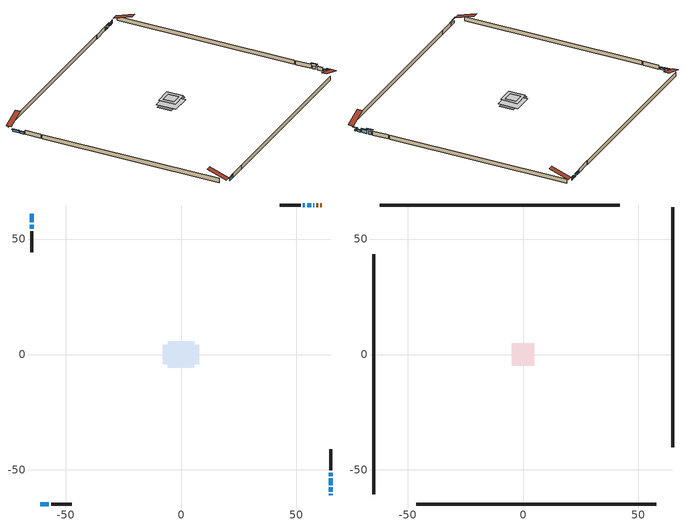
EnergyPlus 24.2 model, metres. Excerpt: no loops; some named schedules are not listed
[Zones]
conditioned space
 floor adiabatic (AdiabaticFloorConstruction): -5.73,-5.73 -5.73,5.73 5.73,5.73 5.73,-5.73 z0
 floor foundation (Slab1 construction): -7.86,-4.18 -7.86,4.18 7.86,4.18 7.86,-4.18 z0
 wall outside (AdiabaticWallConstruction 1): 60.87,64.74 60.26,64.74 / 59.33,64.74 58.67,64.74 z0:2.03
 wall outside (AdiabaticWallConstruction): 64.74,-60.87 64.74,-60.31 z0:0.92; -64.74,60.87 -64.74,57.21 / 57.74,64.74 57.32,64.74 / 56.4,64.74 54.57,64.74 / 53.64,64.74 52.79,64.74 / -60.87,-64.74 -57.21,-64.74 z0:1.22; -64.74,56.28 -64.74,54.35 z0:1.07; 64.74,-59.38 64.74,-57.55 z0:1.09; 64.74,-56.62 64.74,-53.57 z0:2.03; 64.74,-52.65 64.74,-51.12 z0:1.98
 wall outside (Wall1 construction): 51.86,64.74 42.79,64.74 / -56.28,-64.74 -47.2,-64.74 / -64.74,53.42 -64.74,44.34 / 64.74,-50.19 64.74,-41.11 z0:2.44
 window (WindowConstruction 8): 64.74,-60.87 64.74,-60.31 z0:0.91
 window (WindowConstruction 6): -64.74,60.87 -64.74,57.21 z0:1.22
 window (WindowConstruction 7): -64.74,56.28 -64.74,54.35 z0:1.07
 window (WindowConstruction 9): 57.74,64.74 57.32,64.74 z0:1.22
 window (WindowConstruction): 64.74,-59.38 64.74,-57.55 z0:1.09
 window (WindowConstruction 1): 64.74,-56.62 64.74,-53.57 z0:2.03
 window (WindowConstruction 2): 64.74,-52.65 64.74,-51.12 z0:1.98
 window (WindowConstruction 3): 56.4,64.74 54.57,64.74 z0:1.22
 window (WindowConstruction 4): 53.64,64.74 52.79,64.74 z0:1.22
 window (WindowConstruction 5): -60.87,-64.74 -57.21,-64.74 z0:1.22
 door (Door): 60.87,64.74 60.26,64.74 z0:2.03
 door (Door 1): 59.33,64.74 58.67,64.74 z0:2.03
 ceiling adiabatic (AdiabaticFloorConstruction): 5.73,-5.73 5.73,5.73 -5.73,5.73 -5.73,-5.73 z0
attic - vented
 floor to conditioned space (Floor1 construction Reversed): -2.97,-2.97 -2.97,2.97 2.97,2.97 2.97,-2.97 z2.44
 floor to conditioned space (Floor2 construction Reversed): -4.9,-4.9 -4.9,4.9 4.9,4.9 4.9,-4.9 z2.44
 wall outside (Wall2 construction): 41.86,64.74 -62.14,64.74 / -46.27,-64.74 57.72,-64.74 / -64.74,43.41 -64.74,-60.58 / 64.74,-40.19 64.74,63.81 z0:2.44
 roof outside (Roof1 construction): 61.8,64.74,2.44 61.8,53.57,6.16 64.74,53.57,6.16 64.74,64.74,2.44; -61.8,-64.74,2.44 -61.8,-53.57,6.16 -64.74,-53.57,6.16 -64.74,-64.74,2.44; -64.74,61.8,2.44 -53.57,61.8,6.16 -53.57,64.74,6.16 -64.74,64.74,2.44; 64.74,-61.8,2.44 53.57,-61.8,6.16 53.57,-64.74,6.16 64.74,-64.74,2.44
shading: 64.74,-59.09 64.74,-62.09 65.04,-62.09 65.04,-59.09 z2.13; -64.74,56.91 -64.74,61.17 -65.35,61.17 -65.35,56.91 z1.52; -64.74,54.05 -64.74,56.58 -65.35,56.58 -65.35,54.05 z1.37; 64.74,-57.25 64.74,-59.68 65.35,-59.68 65.35,-57.25 z1.39; 64.74,-53.28 64.74,-56.92 65.04,-56.92 65.04,-53.28 z2.33; 64.74,-49.9 64.74,-53.86 65.04,-53.86 65.04,-49.9 z3.2; 53.65,64.74 57.31,64.74 57.31,65.04 53.65,65.04 z2.13; -55.99,-64.74 -62.09,-64.74 -62.09,-65.04 -55.99,-65.04 z2.44
[Building]
Building 1: Terrain=Suburbs
[Site:Location]
Halifax Intl AP_NS: Latitude {deg}=44.88; Longitude {deg}=-63.51; Time Zone {hr}=-4; Elevation {m}=145; Keep Site Location Information=Yes
[Site:GroundTemperature:Shallow]
3.15511, 1.33576, 1.19006, 2.05344, 5.51939, 8.9692, 11.96, 13.8546, 14.0156, 12.4746, 9.56009, 6.2161
[Site:WaterMainsTemperature]
Calculation Method=Schedule; Temperature Schedule=mains temperature schedule
[Material] Roughness=Rough; Thermal Absorptance=0.9
Name | Thickness {m} | Conductivity {W/m-K} | Density {kg/m3} | Specific Heat {J/kg-K} | Solar Absorptance | Visible Absorptance
asphalt or fiberglass shingles | 0.00635 | 0.162714 | 1121.4 | 1465.45 | 0.4 | 0.4
ceiling loosefill ins | 0.0846667 | 0.0480833 | 16.02 | 1046.75 | 0.7 | 0.7
ceiling loosefill ins 1 | 0.169333 | 0.0480833 | 16.02 | 1046.75 | 0.7 | 0.7
ceiling stud and cavity | 0.1397 | 1.20202 | 65.682 | 1177.47 | 0.7 | 0.7
ceiling stud and cavity 1 | 0.1397 | 0.257586 | 65.682 | 1177.47 | 0.7 | 0.7
concrete 4.0 in. | 0.1016 | 1.803125 | 2242.8 | 837.4 | 0.7 | 0.7
door material | 0.04445 | 0.188738 | 512.64 | 1214.23 | 0.7 | 0.7
door material 1 | 0.04445 | 0.053851 | 512.64 | 1214.23 | 0.7 | 0.7
floor covering | 0.0127 | 0.0433444 | 54.468 | 1339.84 | 0.6 | 0.6
floor rigid ins; wall rigid ins | 0.512978 | 0.029427 | 32.04 | 1214.23 | 0.7 | 0.7
floor stud and cavity | 0.1397 | 1.75129 | 37.0049 | 1207.88 | 0.7 | 0.7
furniture material conditioned space 1 | 0.1524 | 0.115458 | 640.8 | 1214.23 | 0.6 | 0.6
gypsum board | 0.0127 | 0.160291 | 801 | 837.4 | 0.6 | 0.6
interior vertical ins | 0.025908 | 0.029427 | 32.04 | 1214.23 | 0.7 | 0.7
osb sheathing 0.5 in. | 0.0127 | 0.115458 | 512.64 | 1214.23 | 0.7 | 0.7
osb sheathing 0.75 in. | 0.01905 | 0.115458 | 512.64 | 1214.23 | 0.7 | 0.7
slab rigid ins | 0.00259235 | 0.029427 | 32.04 | 1214.23 | 0.7 | 0.7
wall stud and cavity | 0.1397 | 0.0820459 | 139.0536 | 1170.24 | 0.7 | 0.7
wall stud and cavity 1 | 0.0889 | 6.1454 | 50.32683 | 1063.81 | 0.6 | 0.6
wall stud and cavity 2 | 0.0889 | 0.380278 | 52.3479 | 1209.89 | 0.7 | 0.7
wall stud and cavity 3 | 0.0889 | 0.391764 | 83.0341 | 1211.67 | 0.7 | 0.7
wood siding | 0.0254 | 0.102417 | 544.68 | 1172.36 | 0.4 | 0.4
wood siding 1 | 0.00254 | 0.102417 | 544.68 | 1172.36 | 0.4 | 0.4
wood siding 2; wood siding 3 | 0.0254 | 0.102417 | 544.68 | 1172.36 | 0.7 | 0.7
[WindowMaterial:SimpleGlazingSystem]
Name | U-Factor {W/m2-K} | Solar Heat Gain Coefficient
WindowMaterial | 2.95653 | 0.59
WindowMaterial 1 | 2.86909 | 0.71
WindowMaterial 2 | 2.82935 | 0.58
WindowMaterial 3 | 2.95142 | 0.6
WindowMaterial 4 | 3.00764 | 0.53
WindowMaterial 5 | 2.986628 | 0.6
WindowMaterial 6 | 3.04227 | 0.45
[Construction]
AdiabaticFloorConstruction: floor stud and cavity, floor rigid ins, osb sheathing 0.75 in., floor covering
AdiabaticWallConstruction: wood siding 2, wall rigid ins, wall stud and cavity 2, gypsum board
AdiabaticWallConstruction 1: wood siding 3, wall rigid ins, wall stud and cavity 2, gypsum board
Door: door material
Door 1: door material 1
Floor1 construction Reversed: gypsum board, ceiling stud and cavity, ceiling loosefill ins
Floor2 construction Reversed: gypsum board, ceiling stud and cavity 1, ceiling loosefill ins 1
furniture construction conditioned space 1: furniture material conditioned space 1
PartitionWallConstruction: gypsum board, wall stud and cavity 3, gypsum board
Roof1 construction: asphalt or fiberglass shingles
Slab1 construction: slab rigid ins, concrete 4.0 in.
Wall1 construction: wood siding, osb sheathing 0.5 in., wall stud and cavity, gypsum board
Wall2 construction: wood siding 1, wall stud and cavity 1
WindowConstruction: WindowMaterial
WindowConstruction 1: WindowMaterial 1
WindowConstruction 2: WindowMaterial 2
WindowConstruction 3; WindowConstruction 5; WindowConstruction 6: WindowMaterial 3
WindowConstruction 4; WindowConstruction 7: WindowMaterial 4
WindowConstruction 8: WindowMaterial 5
WindowConstruction 9: WindowMaterial 6
[Zone] Multiplier=1; Part of Total Floor Area=Yes
Name | Volume {m3}
attic - vented | 79.3494
conditioned space | 320.3
[Space]
Name | Zone | Volume {m3}
attic - vented 1 | attic - vented | 79.3494
conditioned space 1 | conditioned space | 320.3
[ZoneInfiltration:EffectiveLeakageArea]
infil attic - vented 1: Zone or Space=attic - vented 1; Schedule=Always On Discrete; Effective Air Leakage Area {cm2}=4705.43; Stack Coefficient=0.00042832; Wind Coefficient=1.39831e-05
[ZoneMixing]
whole house fan mix: Zone or Space=attic - vented; Schedule=Always On Continuous; Design Flow Rate Calculation Method=Flow/Zone; Design Flow Rate {m3/s}=0; Source Zone or Space=conditioned space
[SurfaceProperty:ExposedFoundationPerimeter]
Slab1: Exposed Perimeter Calculation Method=TotalExposedPerimeter; Total Exposed Perimeter {m}=48.158
[InternalMass] Zone or ZoneList=conditioned space; Space or SpaceList=conditioned space 1
Name | Construction | Surface Area {m2}
furniture mass conditioned space 1 | furniture construction conditioned space 1 | 105.104
partition wall mass | PartitionWallConstruction | 262.76
[Lights]
interior lighting: Zone or ZoneList or Space or SpaceList=conditioned space 1; Schedule=interior lighting schedule; Design Level Calculation Method=LightingLevel; Lighting Level {W}=343.2; Return Air Fraction=0; Fraction Radiant=0.6; Fraction Visible=0.2; Fraction Replaceable=1
[People]
occupants: Zone or ZoneList or Space or SpaceList=conditioned space 1; Number of People Schedule=occupants schedule; Number of People Calculation Method=People; Number of People=3; Fraction Radiant=0.314171; Sensible Heat Fraction=0.56303; Activity Level Schedule=occupants activity schedule; Carbon Dioxide Generation Rate {m3/s-W}=0; Enable ASHRAE 55 Comfort Warnings=No; Mean Radiant Temperature Calculation Type=EnclosureAveraged
[ElectricEquipment] Zone or ZoneList or Space or SpaceList=conditioned space 1; Design Level Calculation Method=EquipmentLevel
Name | Schedule | Design Level {W} | Fraction Latent | Fraction Radiant | Fraction Lost
clothes dryer | clothes dryer schedule | 140.772 | 0.015 | 0.081 | 0.85
clothes washer | clothes washer schedule | 32.1985 | 0.03 | 0.162 | 0.7
cooking range | cooking range schedule | 215.147 | 0.08 | 0.432 | 0.2
dishwasher | dishwasher schedule | 66.8632 | 0.3 | 0.18 | 0.4
fridge | fridge schedule | 72.9452 | 0 | 0.6 | 0
mech vent bath fan 0 | mech vent bath fan 0 schedule | 50.2 | 0 | 0 | 1
mech vent house fan | mech vent house fan schedule | 0 | 0 | 0 | 1
mech vent house fan cfis | mech vent house fan cfis schedule | 0 | 0 | 0 | 0
misc plug loads | misc plug loads schedule | 494.7 | 0.045 | 0.513 | 0.1
whole house fan | Always On Discrete | 0 | 0 | 0 | 1
[OtherEquipment] Zone or ZoneList or Space or SpaceList=conditioned space 1; Design Level Calculation Method=EquipmentLevel
Name | Fuel Type | Schedule | Design Level {W} | Fraction Latent | Fraction Radiant | Fraction Lost
clothes dryer 1 | Electricity | clothes dryer schedule | 0 | 0.015 | 0.081 | 0.85
cooking range 1 | Electricity | cooking range schedule | 0 | 0.08 | 0.432 | 0.2
general water use latent | None | general water use schedule | 62.594 | 1 | 0 | 0
general water use sensible | None | general water use schedule | -61.6891 | 0 | 0.6 | 0
mech vent house fan latent load | None | Always On Discrete | 0 | 1 | 0 | 0
mech vent house fan sensible load | None | Always On Discrete | 0 | 0 | 0 | 0
water heater energy adjustment1 | Electricity | Always On Discrete | 0.01 | 0 | 0 | 1
[ZoneInfiltration:DesignFlowRate] Zone or ZoneList or Space or SpaceList=conditioned space 1; Schedule=Always On Discrete; Design Flow Rate Calculation Method=Flow/Zone; Design Flow Rate {m3/s}=0
infil flow; natural vent flow; whole house fan flow
[ZoneControl:Thermostat]
conditioned space Thermostat: Zone or ZoneList=conditioned space; Control Type Schedule=conditioned space Thermostat Schedule; Control 1=conditioned space temperature setpoint; Temperature Difference Between Cutout And Setpoint {deltaC}=0
[ZoneHVAC:Baseboard:Convective:Electric]
electric baseboard: Availability Schedule=Always On Discrete; Heating Design Capacity {W}=11944.1; Efficiency=1
[AirLoopHVAC:UnitarySystem]
unit heater unitary system: Control Type=Load; Controlling Zone or Thermostat Location=conditioned space; Dehumidification Control Type=None; Availability Schedule=Always On Discrete; Supply Fan=unit heater supply fan; Fan Placement=BlowThrough; Supply Air Fan Operating Mode Schedule=unit heater auto fan schedule; Heating Coil=unit heater htg coil; DX Heating Coil Sizing Ratio=1; Use DOAS DX Cooling Coil=No; Minimum Supply Air Temperature {C}=2; Latent Load Control=SensibleOnlyLoadControl; Cooling Supply Air Flow Rate Method=None; Heating Supply Air Flow Rate Method=SupplyAirFlowRate; Heating Supply Air Flow Rate {m3/s}=0.00141584; No Load Supply Air Flow Rate Method=SupplyAirFlowRate; No Load Supply Air Flow Rate {m3/s}=0; No Load Supply Air Flow Rate Control Set To Low Speed=Yes; Maximum Supply Air Temperature {C}=48.8889; Maximum Outdoor Dry-Bulb Temperature for Supplemental Heater Operation {C}=21; Ancillary On-Cycle Electric Power {W}=0; Ancillary Off-Cycle Electric Power {W}=0
[Fan:SystemModel]
unit heater supply fan: Availability Schedule=Always On Discrete; Design Maximum Air Flow Rate {m3/s}=0.00141584; Speed Control Method=Discrete; Electric Power Minimum Flow Rate Fraction=0.2; Design Pressure Rise {Pa}=500; Motor Efficiency=1; Motor In Air Stream Fraction=1; Design Electric Power Consumption {W}=Autosize; Design Power Sizing Method=PowerPerFlow; Electric Power Per Unit Flow Rate {W/(m3/s)}=28251.7; Electric Power Per Unit Flow Rate Per Unit Pressure {W/((m3/s)-Pa)}=1.66667; Fan Total Efficiency=0.7; Motor Loss Radiative Fraction=0; Number of Speeds=1; Speed Flow Fraction 1=1; Speed Electric Power Fraction 1=1
[Coil:Heating:Fuel]
unit heater htg coil: Availability Schedule=Always On Discrete; Fuel Type=OtherFuel1; Burner Efficiency=0.3; Nominal Capacity {W}=0.293071; On Cycle Parasitic Electric Load {W}=0; Off Cycle Parasitic Fuel Load {W}=0
[Zone equipment]
conditioned space: electric baseboard, unit heater unitary system
[Foundation:Kiva]
Foundation Kiva 1: Initial Indoor Air Temperature {C}=18; Interior Vertical Insulation Material=interior vertical ins; Interior Vertical Insulation Depth {m}=0.1016; Wall Height Above Grade {m}=0.1016; Wall Depth Below Slab {m}=0.2032
[Foundation:Kiva:Settings]
Soil Conductivity {W/m-K}=0.849921; Soil Density {kg/m3}=1842.3; Soil Specific Heat {J/kg-K}=418.7; Ground Solar Absorptivity=0.9; Ground Thermal Absorptivity=0.9; Ground Surface Roughness {m}=0.03; Far-Field Width {m}=40; Deep-Ground Boundary Condition=ZeroFlux; Deep-Ground Depth {m}=40; Minimum Cell Dimension {m}=0.2; Maximum Cell Growth Coefficient=3; Simulation Timestep=Timestep
[Exterior:Lights]
exterior lighting: Schedule=exterior lighting schedule; Design Level {W}=75.6
[EnergyManagementSystem:GlobalVariable]
infil_program_Qfan
infil_program_Qinf
natural_vent_program_Qnv
natural_vent_program_Qwhf
[EnergyManagementSystem:Sensor]
Name | Output:Variable or Output:Meter Index Key | Output:Variable or Output:Meter
airflow_gain | infil flow | Infiltration Sensible Heat Gain Energy
airflow_gain_1 | natural vent flow | Infiltration Sensible Heat Gain Energy
airflow_gain_2 | whole house fan flow | Infiltration Sensible Heat Gain Energy
airflow_loss | infil flow | Infiltration Sensible Heat Loss Energy
airflow_loss_1 | natural vent flow | Infiltration Sensible Heat Loss Energy
airflow_loss_2 | whole house fan flow | Infiltration Sensible Heat Loss Energy
clg_load_cond |  | Cooling:EnergyTransfer:Zone:CONDITIONED SPACE
clg_sp_s; clg_sp_s_1 | cooling setpoint | Schedule Value
clothes_dryer_exhaust_0_sch_s | clothes dryer exhaust 0 schedule | Schedule Value
conditioned_space_clg_unmet_s | conditioned space | Zone Cooling Setpoint Not Met Time
conditioned_space_htg_unmet_s | conditioned space | Zone Heating Setpoint Not Met Time
cool_season | cooling season schedule | Schedule Value
fridge_tin_s | conditioned space | Zone Mean Air Temperature
htg_load_cond |  | Heating:EnergyTransfer:Zone:CONDITIONED SPACE
htg_sp_s; htg_sp_s_1 | heating setpoint | Schedule Value
ig_ee_conv | clothes dryer | Electric Equipment Convective Heating Energy
ig_ee_conv_2 | cooking range | Electric Equipment Convective Heating Energy
ig_ee_conv_4 | fridge | Electric Equipment Convective Heating Energy
ig_ee_conv_5 | misc plug loads | Electric Equipment Convective Heating Energy
ig_ee_conv_6 | whole house fan | Electric Equipment Convective Heating Energy
ig_ee_rad | clothes dryer | Electric Equipment Radiant Heating Energy
ig_ee_rad_2 | cooking range | Electric Equipment Radiant Heating Energy
ig_ee_rad_4 | fridge | Electric Equipment Radiant Heating Energy
ig_ee_rad_5 | misc plug loads | Electric Equipment Radiant Heating Energy
ig_ee_rad_6 | whole house fan | Electric Equipment Radiant Heating Energy
ig_lgt_conv | interior lighting | Lights Convective Heating Energy
ig_lgt_rad | interior lighting | Lights Radiant Heating Energy
ig_lgt_vis | interior lighting | Lights Visible Radiation Heating Energy
ig_oe_conv | clothes dryer 1 | Other Equipment Convective Heating Energy
ig_oe_conv_1 | cooking range 1 | Other Equipment Convective Heating Energy
ig_oe_conv_2 | general water use latent | Other Equipment Convective Heating Energy
ig_oe_conv_3 | general water use sensible | Other Equipment Convective Heating Energy
ig_oe_conv_4 | water heater energy adjustment1 | Other Equipment Convective Heating Energy
ig_oe_rad | clothes dryer 1 | Other Equipment Radiant Heating Energy
ig_oe_rad_1 | cooking range 1 | Other Equipment Radiant Heating Energy
ig_oe_rad_2 | general water use latent | Other Equipment Radiant Heating Energy
ig_oe_rad_3 | general water use sensible | Other Equipment Radiant Heating Energy
ig_oe_rad_4 | water heater energy adjustment1 | Other Equipment Radiant Heating Energy
ig_ppl_conv | occupants | People Convective Heating Energy
ig_ppl_rad | occupants | People Radiant Heating Energy
im_conv | furniture mass conditioned space 1 | Surface Inside Face Convection Heat Gain Energy
im_conv_1 | partition wall mass | Surface Inside Face Convection Heat Gain Energy
im_ig | furniture mass conditioned space 1 | Surface Inside Face Internal Gains Radiation Heat Gain Energy
im_ig_1 | partition wall mass | Surface Inside Face Internal Gains Radiation Heat Gain Energy
im_lgt | furniture mass conditioned space 1 | Surface Inside Face Lights Radiation Heat Gain Energy
im_lgt_1 | partition wall mass | Surface Inside Face Lights Radiation Heat Gain Energy
im_sol | furniture mass conditioned space 1 | Surface Inside Face Solar Radiation Heat Gain Energy
im_sol_1 | partition wall mass | Surface Inside Face Solar Radiation Heat Gain Energy
im_surf | furniture mass conditioned space 1 | Surface Inside Face Net Surface Thermal Radiation Heat Gain Energy
im_surf_1 | partition wall mass | Surface Inside Face Net Surface Thermal Radiation Heat Gain Energy
mech_vent_bath_fan_0_sch_s | mech vent bath fan 0 schedule | Schedule Value
mv_conv | mech vent bath fan 0 | Electric Equipment Convective Heating Energy
mv_conv_1 | mech vent house fan | Electric Equipment Convective Heating Energy
mv_conv_2 | mech vent house fan cfis | Electric Equipment Convective Heating Energy
mv_conv_3 | mech vent house fan latent load | Other Equipment Convective Heating Energy
mv_conv_4 | mech vent house fan sensible load | Other Equipment Convective Heating Energy
mv_rad | mech vent bath fan 0 | Electric Equipment Radiant Heating Energy
mv_rad_1 | mech vent house fan | Electric Equipment Radiant Heating Energy
mv_rad_2 | mech vent house fan cfis | Electric Equipment Radiant Heating Energy
mv_rad_3 | mech vent house fan latent load | Other Equipment Radiant Heating Energy
mv_rad_4 | mech vent house fan sensible load | Other Equipment Radiant Heating Energy
natural_vent_s | natural vent schedule | Schedule Value
out_pb_s |  | Site Outdoor Air Barometric Pressure
out_wt_s |  | Site Outdoor Air Humidity Ratio
site_vw_s |  | Site Wind Speed
ss_back_out | Window1 | Surface Window Shortwave from Zone Back Out Window Heat Transfer Rate
ss_back_out_1 | Window10 | Surface Window Shortwave from Zone Back Out Window Heat Transfer Rate
ss_back_out_2 | Window12 | Surface Window Shortwave from Zone Back Out Window Heat Transfer Rate
ss_back_out_3 | Window2 | Surface Window Shortwave from Zone Back Out Window Heat Transfer Rate
ss_back_out_4 | Window3 | Surface Window Shortwave from Zone Back Out Window Heat Transfer Rate
ss_back_out_5 | Window4 | Surface Window Shortwave from Zone Back Out Window Heat Transfer Rate
ss_back_out_6 | Window5 | Surface Window Shortwave from Zone Back Out Window Heat Transfer Rate
ss_back_out_7 | Window6 | Surface Window Shortwave from Zone Back Out Window Heat Transfer Rate
ss_back_out_8 | Window7 | Surface Window Shortwave from Zone Back Out Window Heat Transfer Rate
ss_back_out_9 | Window8 | Surface Window Shortwave from Zone Back Out Window Heat Transfer Rate
ss_conv | Door1 | Surface Inside Face Convection Heat Gain Energy
ss_conv_1 | Door2 | Surface Inside Face Convection Heat Gain Energy
ss_conv_10 | Window7 | Surface Inside Face Convection Heat Gain Energy
ss_conv_11 | Window8 | Surface Inside Face Convection Heat Gain Energy
ss_conv_2 | Window1 | Surface Inside Face Convection Heat Gain Energy
ss_conv_3 | Window10 | Surface Inside Face Convection Heat Gain Energy
ss_conv_4 | Window12 | Surface Inside Face Convection Heat Gain Energy
ss_conv_5 | Window2 | Surface Inside Face Convection Heat Gain Energy
ss_conv_6 | Window3 | Surface Inside Face Convection Heat Gain Energy
ss_conv_7 | Window4 | Surface Inside Face Convection Heat Gain Energy
ss_conv_8 | Window5 | Surface Inside Face Convection Heat Gain Energy
ss_conv_9 | Window6 | Surface Inside Face Convection Heat Gain Energy
ss_ig | Door1 | Surface Inside Face Internal Gains Radiation Heat Gain Energy
ss_ig_1 | Door2 | Surface Inside Face Internal Gains Radiation Heat Gain Energy
ss_ig_10 | Window7 | Surface Inside Face Internal Gains Radiation Heat Gain Energy
ss_ig_11 | Window8 | Surface Inside Face Internal Gains Radiation Heat Gain Energy
ss_ig_2 | Window1 | Surface Inside Face Internal Gains Radiation Heat Gain Energy
ss_ig_3 | Window10 | Surface Inside Face Internal Gains Radiation Heat Gain Energy
ss_ig_4 | Window12 | Surface Inside Face Internal Gains Radiation Heat Gain Energy
ss_ig_5 | Window2 | Surface Inside Face Internal Gains Radiation Heat Gain Energy
ss_ig_6 | Window3 | Surface Inside Face Internal Gains Radiation Heat Gain Energy
ss_ig_7 | Window4 | Surface Inside Face Internal Gains Radiation Heat Gain Energy
ss_ig_8 | Window5 | Surface Inside Face Internal Gains Radiation Heat Gain Energy
ss_ig_9 | Window6 | Surface Inside Face Internal Gains Radiation Heat Gain Energy
ss_lgt | Door1 | Surface Inside Face Lights Radiation Heat Gain Energy
ss_lgt_1 | Door2 | Surface Inside Face Lights Radiation Heat Gain Energy
ss_sol | Door1 | Surface Inside Face Solar Radiation Heat Gain Energy
ss_sol_1 | Door2 | Surface Inside Face Solar Radiation Heat Gain Energy
ss_surf | Door1 | Surface Inside Face Net Surface Thermal Radiation Heat Gain Energy
ss_surf_1 | Door2 | Surface Inside Face Net Surface Thermal Radiation Heat Gain Energy
ss_surf_10 | Window7 | Surface Inside Face Net Surface Thermal Radiation Heat Gain Energy
ss_surf_11 | Window8 | Surface Inside Face Net Surface Thermal Radiation Heat Gain Energy
ss_surf_2 | Window1 | Surface Inside Face Net Surface Thermal Radiation Heat Gain Energy
ss_surf_3 | Window10 | Surface Inside Face Net Surface Thermal Radiation Heat Gain Energy
ss_surf_4 | Window12 | Surface Inside Face Net Surface Thermal Radiation Heat Gain Energy
ss_surf_5 | Window2 | Surface Inside Face Net Surface Thermal Radiation Heat Gain Energy
ss_surf_6 | Window3 | Surface Inside Face Net Surface Thermal Radiation Heat Gain Energy
ss_surf_7 | Window4 | Surface Inside Face Net Surface Thermal Radiation Heat Gain Energy
ss_surf_8 | Window5 | Surface Inside Face Net Surface Thermal Radiation Heat Gain Energy
ss_surf_9 | Window6 | Surface Inside Face Net Surface Thermal Radiation Heat Gain Energy
ss_trans_in | Window1 | Surface Window Transmitted Solar Radiation Rate
ss_trans_in_1 | Window10 | Surface Window Transmitted Solar Radiation Rate
ss_trans_in_2 | Window12 | Surface Window Transmitted Solar Radiation Rate
ss_trans_in_3 | Window2 | Surface Window Transmitted Solar Radiation Rate
ss_trans_in_4 | Window3 | Surface Window Transmitted Solar Radiation Rate
ss_trans_in_5 | Window4 | Surface Window Transmitted Solar Radiation Rate
ss_trans_in_6 | Window5 | Surface Window Transmitted Solar Radiation Rate
ss_trans_in_7 | Window6 | Surface Window Transmitted Solar Radiation Rate
ss_trans_in_8 | Window7 | Surface Window Transmitted Solar Radiation Rate
ss_trans_in_9 | Window8 | Surface Window Transmitted Solar Radiation Rate
ss_trans_out | Window1 | Surface Inside Face Initial Transmitted Diffuse Transmitted Out Window Solar Radiation Rate
ss_trans_out_1 | Window10 | Surface Inside Face Initial Transmitted Diffuse Transmitted Out Window Solar Radiation Rate
ss_trans_out_2 | Window12 | Surface Inside Face Initial Transmitted Diffuse Transmitted Out Window Solar Radiation Rate
ss_trans_out_3 | Window2 | Surface Inside Face Initial Transmitted Diffuse Transmitted Out Window Solar Radiation Rate
ss_trans_out_4 | Window3 | Surface Inside Face Initial Transmitted Diffuse Transmitted Out Window Solar Radiation Rate
ss_trans_out_5 | Window4 | Surface Inside Face Initial Transmitted Diffuse Transmitted Out Window Solar Radiation Rate
ss_trans_out_6 | Window5 | Surface Inside Face Initial Transmitted Diffuse Transmitted Out Window Solar Radiation Rate
ss_trans_out_7 | Window6 | Surface Inside Face Initial Transmitted Diffuse Transmitted Out Window Solar Radiation Rate
ss_trans_out_8 | Window7 | Surface Inside Face Initial Transmitted Diffuse Transmitted Out Window Solar Radiation Rate
ss_trans_out_9 | Window8 | Surface Inside Face Initial Transmitted Diffuse Transmitted Out Window Solar Radiation Rate
s_conv | Floor1 | Surface Inside Face Convection Heat Gain Energy
s_conv_1 | Floor2 | Surface Inside Face Convection Heat Gain Energy
s_conv_2 | inferred conditioned ceiling | Surface Inside Face Convection Heat Gain Energy
s_conv_3 | inferred conditioned floor | Surface Inside Face Convection Heat Gain Energy
s_conv_4 | Slab1 | Surface Inside Face Convection Heat Gain Energy
s_conv_5 | Wall1:0 | Surface Inside Face Convection Heat Gain Energy
s_conv_6 | Wall1:180 | Surface Inside Face Convection Heat Gain Energy
s_conv_7 | Wall1:270 | Surface Inside Face Convection Heat Gain Energy
s_conv_8 | Wall1:90 | Surface Inside Face Convection Heat Gain Energy
s_ig | Floor1 | Surface Inside Face Internal Gains Radiation Heat Gain Energy
s_ig_1 | Floor2 | Surface Inside Face Internal Gains Radiation Heat Gain Energy
s_ig_2 | inferred conditioned ceiling | Surface Inside Face Internal Gains Radiation Heat Gain Energy
s_ig_3 | inferred conditioned floor | Surface Inside Face Internal Gains Radiation Heat Gain Energy
s_ig_4 | Slab1 | Surface Inside Face Internal Gains Radiation Heat Gain Energy
